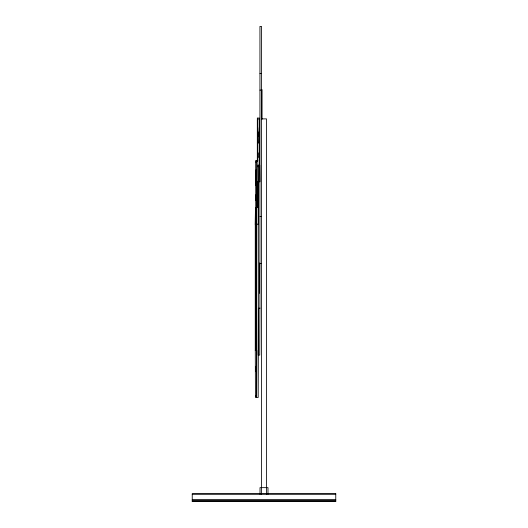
<?xml version="1.0" encoding="UTF-8"?>
<svg xmlns="http://www.w3.org/2000/svg" width="528" height="528" viewBox="0 0 528 528"><rect width="100%" height="100%" fill="white"/><g stroke="black" fill="none" stroke-linecap="round" stroke-linejoin="round"><path stroke-width="0.79" d="M256.014 196.205L255.994 200.284L255.981 194.825L255.994 197.182M256.027 369.58L256.027 368.333M255.974 332.31L255.974 334.118M255.981 332.416L255.974 331.742M256.014 331.221L255.994 330.079L255.981 331.98M256.014 369.461L255.994 371.725L255.981 366.267L256.014 368.518M255.974 179.243L255.994 173.989L256.014 179.315M256.014 369.91L256.001 371.085M256.786 350.361L256.615 395.881L255.44 395.881M256.628 397.445L256.799 224.149L258.37 224.149L258.192 207.537L256.291 207.537M258.35 350.361L258.192 397.445L255.427 397.445L255.288 350.361M259.222 136.917L259.195 131.63L259.175 136.825M259.921 308.002L259.763 355.093L258.192 355.093L258.37 308.266L259.941 308.266L259.941 26.4L261.505 26.4L261.505 494.215M257.215 196.977L257.393 181.295L257.334 207.676M255.981 331.604L255.994 330.713L256.014 331.162M259.512 293.264L259.664 262.944M255.288 224.961L255.44 209.108L256.615 209.108M256.014 334.594L255.994 335.676L255.981 332.911M256.001 199.624L255.994 197.762M259.195 154.823L259.195 152.467L259.182 157.925L259.195 153.054M259.202 157.324L259.202 155.47M259.941 73.484L261.505 73.484M259.941 90.103L261.505 90.103M261.505 118.886L266.495 118.886L266.495 494.215M257.842 119.665L257.367 119.665L257.367 161.066M258.938 119.665L259.413 119.665M257.862 160.453L255.783 160.453L255.796 350.361L256.271 350.361L256.529 312.695L256.291 160.453M255.796 162.017L256.271 162.017M257.862 165.178L259.756 165.178L259.941 181.79L258.37 181.79L258.37 350.625M257.842 166.749L258.185 166.749M255.783 207.537L255.433 207.537L255.268 224.36L255.268 350.599M259.941 216.579L261.505 216.579M259.941 263.399L261.505 263.399M192.238 494.294L335.762 494.294M192.238 499.607L335.762 499.607M192.238 500.603L335.762 500.603M192.238 501.27L335.762 501.27M255.994 366.868L256.014 367.462M255.994 195.413L256.007 195.914M258.192 165.178L258.35 182.444M256.621 207.537L256.786 224.803M256.014 334.528L255.994 335.036L255.981 334.191M256.021 367.356L256.014 368.122M267.986 494.215L267.986 487.648L260.014 487.648L260.014 494.215M262.066 89.608L262.066 119.269M259.426 165.178L259.426 118.094L257.347 118.094L257.347 161.119M257.862 118.094L257.862 207.537M255.968 264.759L255.994 259.703L256.021 264.759M259.327 127.512L259.024 143.207L259.327 127.512M256.186 169.864L255.882 185.559L256.186 169.864M256.271 224.803L255.796 224.803L255.796 312.695L256.271 312.695L256.271 224.803M335.762 493.627L192.238 493.627L192.238 501.6L335.762 501.6L335.762 493.627"/></g></svg>
